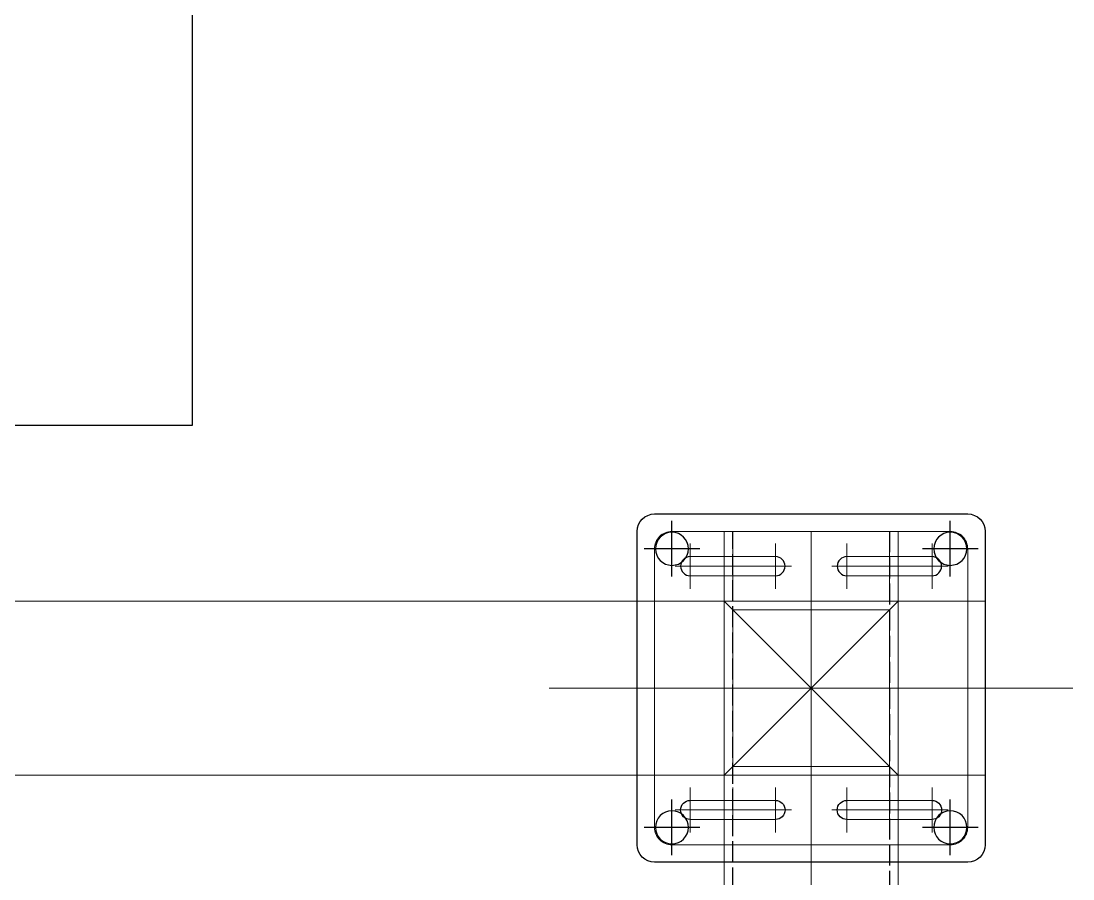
# Model space of a CAD drawing. Header units: millimetres. Extents: x 845401 to 948039, y 511594 to 550263.
# Drawn here: x 911764 to 912369, y 532677 to 533170 of the extents above; entities that cross this region are included whole.
import ezdxf

# ---------------------------------------------------------------- set-up
doc = ezdxf.new("R2010")
doc.units = ezdxf.units.MM
doc.linetypes.add('ACAD_ISO02W100', pattern=[15, 12, -3])
doc.linetypes.add('CENTER', pattern=[0])
for name, color, linetype in [('00', 7, 'Continuous'), ('3中心线层', 1, 'CENTER'), ('虚线', 4, 'ACAD_ISO02W100')]:
    doc.layers.add(name, color=color, linetype=linetype)
for name, color, linetype, lineweight in [('A-剖-0.10mm.......SECT-L01', 255, 'Continuous', 18), ('中心线', 1, 'CENTER', 9), ('粗实线', 7, 'Continuous', 30)]:
    doc.layers.add(name, color=color, linetype=linetype, lineweight=lineweight)

# ---------------------------------------------------------------- blocks, each defined once
blk = doc.blocks.new('G$C42BA1229')
for p, q in [((0, 140), (1870, 140)), ((1870, 140), (1870, 40)), ((1870, 40), (0, 40))]:
    blk.add_line(p, q)
at = {"layer": '虚线'}
for p, q in [((0, 135), (1870, 135)), ((1870, 45), (0, 45))]:
    blk.add_line(p, q, dxfattribs=at)
blk = doc.blocks.new('G$C0CC04805')
for p, q in [((48.15, 18.45), (-0.85, 18.45)), ((48.15, 7.45), (-0.85, 7.45))]:
    blk.add_line(p, q)
at = {"layer": '中心线'}
for p, q in [((-0.85, 25.91), (-0.85, 0)), ((23.65, 25.91), (23.65, 0)), ((48.15, 25.91), (48.15, 0)), ((57.35, 12.95), (-9.5, 12.95))]:
    blk.add_line(p, q, dxfattribs=at)
at = {"layer": '粗实线'}
for centre, start, end in [((-0.85, 12.95), 90, 270), ((48.15, 12.95), 270, 90)]:
    blk.add_arc(centre, 5.5, start, end, dxfattribs=at)
blk = doc.blocks.new('G$C4B261617')
blk.add_lwpolyline([(165, -5), (5, -5, -0.414214), (-5, 5), (-5, 165, -0.414214), (5, 175), (165, 175, -0.414214), (175, 165), (175, 5, -0.414214)], format="xyb", close=True)
at = {"rotation": 90.00000000000001}
for p in [(27.95, 106.35), (27.95, 16.35)]:
    blk.add_blockref('G$C0CC04805', p, dxfattribs=at)
at = {"xscale": -1, "rotation": 270}
for p in [(142.05, 106.35), (142.05, 16.35)]:
    blk.add_blockref('G$C0CC04805', p, dxfattribs=at)
blk = doc.blocks.new('G$C701B5E6C')
at = {"ltscale": 20}
blk.add_lwpolyline([(40, 40), (40, 140), (140, 140), (140, 40)], close=True, dxfattribs=at)
at = {"color": 2, "ltscale": 20}
blk.add_lwpolyline([(45, 45), (45, 135), (135, 135), (135, 45)], close=True, dxfattribs=at)
at = {"layer": 'A-剖-0.10mm.......SECT-L01'}
for p, q in [((140, 40), (40, 140)), ((140, 140), (40, 40))]:
    blk.add_line(p, q, dxfattribs=at)
at = {"color": 1, "xscale": -1, "rotation": 89.99999999999974}
blk.add_blockref('G$C4B261617', (175, 175), dxfattribs=at)
blk = doc.blocks.new('G$CCE96E720')
at = {"color": 7, "linetype": 'Continuous', "lineweight": 25}
for p, q in [((190, 200), (10, 200)), ((0, 190), (0, 10)), ((200, 10), (200, 190)), ((10, 0), (190, 0))]:
    blk.add_line(p, q, dxfattribs=at)
for centre in [(20, 180), (180, 180), (20, 20), (180, 20)]:
    blk.add_circle(centre, 9.5, dxfattribs=at)
for centre, start, end in [((10, 190), 90, 180), ((190, 190), 0, 90), ((10, 10), 180, 270), ((190, 10), 270, 0)]:
    blk.add_arc(centre, 10, start, end, dxfattribs=at)
at = {"layer": '3中心线层', "ltscale": 20}
for p, q in [((20, 164.02), (20, 195.98)), ((180, 164.02), (180, 195.98)), ((35.98, 180), (4.02, 180)), ((195.98, 180), (164.02, 180)), ((20, 4.02), (20, 35.98)), ((180, 4.02), (180, 35.98)), ((35.98, 20), (4.02, 20)), ((195.98, 20), (164.02, 20))]:
    blk.add_line(p, q, dxfattribs=at)
blk = doc.blocks.new('G$C2713E08D')
at = {"ltscale": 20}
blk.add_lwpolyline([(50, 40), (150, 40), (150, 140), (50, 140)], close=True, dxfattribs=at)
at = {"color": 2, "ltscale": 20}
blk.add_lwpolyline([(55, 45), (145, 45), (145, 135), (55, 135)], close=True, dxfattribs=at)
at = {"layer": 'A-剖-0.10mm.......SECT-L01'}
for p, q in [((50, 140), (150, 40)), ((150, 140), (50, 40))]:
    blk.add_line(p, q, dxfattribs=at)
at = {"layer": 'A-剖-0.10mm.......SECT-L01', "xscale": -1, "rotation": 270}
blk.add_blockref('G$CCE96E720', (0, -10), dxfattribs=at)
blk = doc.blocks.new('G$CAE1C0C6B')
at = {"layer": 'A-剖-0.10mm.......SECT-L01', "xscale": -1, "rotation": 270}
blk.add_blockref('G$C2713E08D', (10, 0), dxfattribs=at)
blk = doc.blocks.new('G$C8AF01A7C')
at = {"layer": 'A-剖-0.10mm.......SECT-L01'}
blk.add_blockref('G$CAE1C0C6B', (0, 0), dxfattribs=at)
at = {"layer": 'A-剖-0.10mm.......SECT-L01', "rotation": 90}
blk.add_blockref('G$C701B5E6C', (190, 10), dxfattribs=at)
blk = doc.blocks.new('A$C43D91BAB')
at = {"layer": '中心线'}
for p, q in [((150.49, 10, 5486.14), (150.49, 1880, 5486.14)), ((0, 1790, 5486.14), (300.98, 1790, 5486.14))]:
    blk.add_line(p, q, dxfattribs=at)
at = {"layer": 'A-剖-0.10mm.......SECT-L01', "xscale": -1, "rotation": 90}
blk.add_blockref('G$C8AF01A7C', (250.49, 1890, 5486.14), dxfattribs=at)
at = {"layer": 'A-剖-0.10mm.......SECT-L01', "rotation": 90}
blk.add_blockref('G$C42BA1229', (240.49, 10, 5486.14), dxfattribs=at)
blk = doc.blocks.new('BC线平台')
at = {"layer": 'A-剖-0.10mm.......SECT-L01'}
h = blk.add_hatch(dxfattribs=at)
h.set_pattern_fill('CROSS', color=4, scale=1500, style=0)
h.set_pattern_definition([(0, (-3850618.7, -501453.65), (375, 375), [187.5, -562.5]), (90, (-3850524.94, -501547.4), (-375, 375), [187.5, -562.5])])
h.paths.add_polyline_path([(786174.13, 367097.04), (791174.13, 367095.89), (791174.13, 364896.35), (786174.13, 364896.35)])
at = {"layer": 'A-剖-0.10mm.......SECT-L01', "color": 1, "elevation": 0.98}
blk.add_lwpolyline([(778399.91, 364695.44), (791629.91, 364695.44), (791629.91, 364795.44), (778399.91, 364795.44)], close=True, dxfattribs=at)
at = {"layer": '粗实线', "elevation": 0.98}
blk.add_lwpolyline([(791174.13, 364896.35), (786169.72, 364896.35), (786169.72, 367097.04), (791174.13, 367097.04)], close=True, dxfattribs=at)
at = {"color": 0, "linetype": 'ByBlock'}
blk.add_blockref('A$C43D91BAB', (791379.42, 362955.44, -5485.17), dxfattribs=at)

msp = doc.modelspace()

# ---------------------------------------------------------------- block references
at = {"layer": '00'}
msp.add_blockref('BC线平台', (120688.34, 168041.31, -0.98), dxfattribs=at)

doc.saveas('drawing.dxf')
